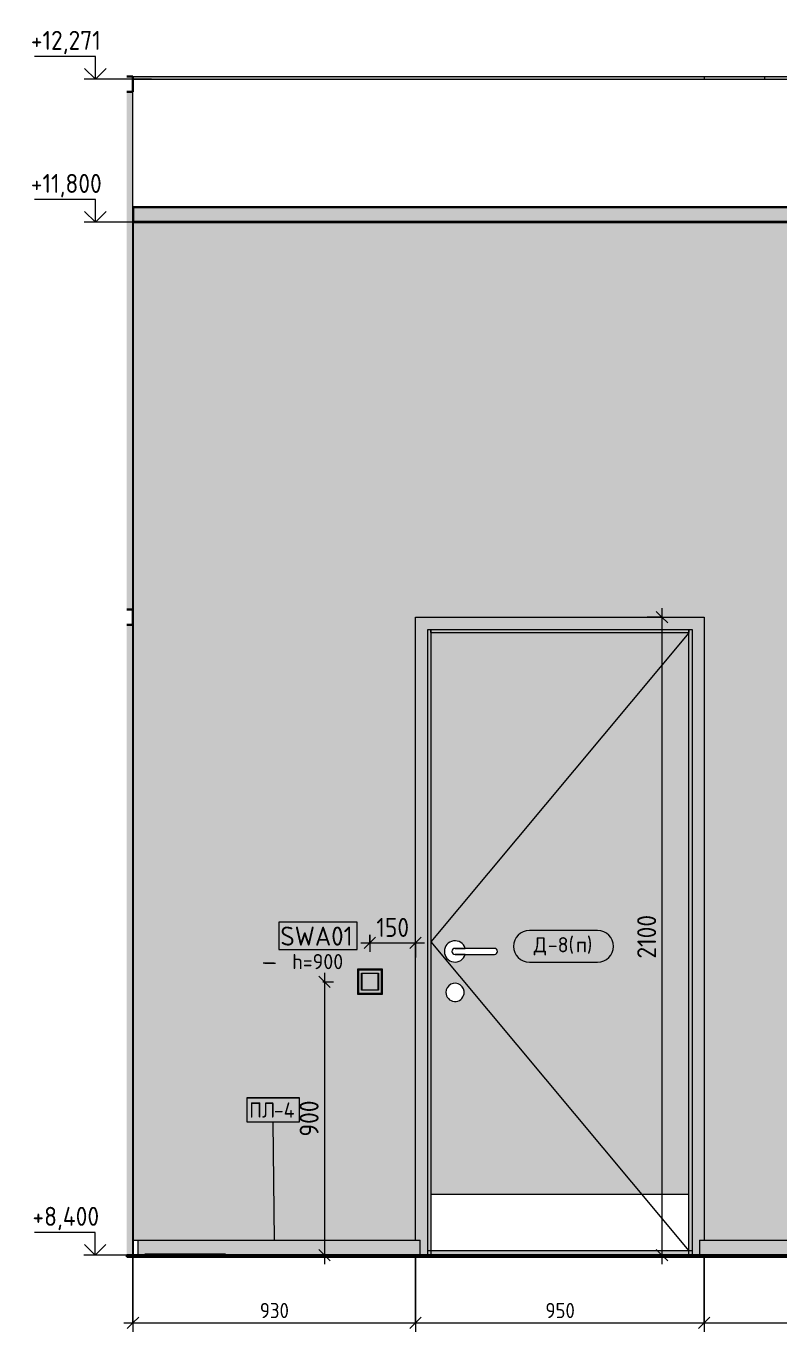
# Model space of a CAD drawing. Header units: millimetres. Extents: x 95091 to 185761, y -1987 to 15323.
# Drawn here: x 130892 to 133373, y 8148 to 12446 of the extents above; entities that cross this region are included whole.
import ezdxf

# ---------------------------------------------------------------- set-up
doc = ezdxf.new("R2010")
doc.units = ezdxf.units.MM
for name, color, linetype, lineweight in [('A-ANNO-DIMS', 7, 'Continuous', 9), ('A-ANNO-DIMS-25', 7, 'Continuous', 9), ('A-DOOR', 7, 'Continuous', 9), ('A-DOOR-FRAM-1', 7, 'Continuous', 9), ('A-DOOR-IDEN', 7, 'Continuous', 9), ('A-FLOR', 7, 'Continuous', 9), ('A-GENM', 7, 'Continuous', 9), ('A-GENM-IDEN', 7, 'Continuous', 9), ('A-GLAZ-CWMG', 7, 'Continuous', 9), ('A-GLAZ-CWMG-2', 7, 'Continuous', 30), ('A-WALL-PATT', 7, 'Continuous', 9), ('E-ELEC-FIXT-IDEN', 7, 'Continuous', 9), ('G-ANNO-DIMS', 7, 'Continuous', 9), ('G-ANNO-DIMS-1', 7, 'Continuous', 20), ('I-WALL', 7, 'Continuous', 9), ('Q-SPCQ', 7, 'Continuous', 9), ('S-COLS', 7, 'Continuous', 9), ('Электрические приборы', 7, 'Continuous', 9)]:
    doc.layers.add(name, color=color, linetype=linetype, lineweight=lineweight)
for name, color, linetype, lineweight, true_color in [('A-CLNG-1', 7, 'Continuous', 9, 0x787878), ('A-CLNG-FNSH-1', 7, 'Continuous', 30, 0x3c3c3c), ('A-FLOR-1', 7, 'Continuous', 9, 0x787878), ('A-FLOR-FNSH-1', 7, 'Continuous', 30, 0x3c3c3c), ('A-WALL-4', 7, 'Continuous', 30, 0x3c3c3c), ('I-WALL-1', 7, 'Continuous', 9, 0x787878), ('Q-SPCQ-1', 1, 'Continuous', 9, 0xff0000)]:
    doc.layers.add(name, color=color, linetype=linetype, lineweight=lineweight, true_color=true_color)
doc.styles.add('GOST Common_6', font='GOST_Common.ttf', dxfattribs={"height": 50})
doc.styles.add('GOST Common_7', font='GOST_Common.ttf', dxfattribs={"height": 62.5})
doc.styles.add('ISOCPEUR_2', font='isocpeur.ttf', dxfattribs={"width": 0.9, "height": 62.5})
doc.styles.add('ISOCPEUR_3', font='isocpeur.ttf', dxfattribs={"width": 0.9, "height": 50})
doc.dimstyles.new('ISO-2_0_0_9К_Средний_округл2', dxfattribs={"dimscale": 304.8, "dimtxt": 49.799059, "dimasz": 0.123031, "dimexe": 0.098425, "dimexo": 0, "dimgap": 0, "dimtad": 1, "dimdec": 0, "dimrnd": 10, "dimzin": 0, "dimdsep": 46, "dimtxsty": 'ISOCPEUR_3', "dimblk1": 'OBLIQUE', "dimblk2": 'OBLIQUE', "dimsah": 1, "dimcen": 0.09, "dimdle": 0.098425, "dimazin": 0, "dimtfac": 1, "dimtdec": 4, "dimtix": 1, "dimtmove": 0, "dimatfit": 3, "dimfxl": 1, "dimtvp": 1, "dimtolj": 1, "dimtzin": 0, "dimarcsym": 2})
doc.dimstyles.new('ISO-2_5_0_9К_БОЛЬШОЙ_1', dxfattribs={"dimscale": 304.8, "dimtxt": 62.248823, "dimasz": 0.123031, "dimexe": 0.098425, "dimexo": 0.246063, "dimgap": 0, "dimtad": 1, "dimdec": 0, "dimrnd": 10, "dimzin": 0, "dimdsep": 46, "dimtxsty": 'ISOCPEUR_2', "dimblk1": 'OBLIQUE', "dimblk2": 'OBLIQUE', "dimsah": 1, "dimcen": 0.09, "dimdle": 0.098425, "dimazin": 0, "dimtfac": 1, "dimtdec": 4, "dimtix": 1, "dimtmove": 0, "dimatfit": 3, "dimfxl": 1, "dimtvp": 1, "dimtolj": 1, "dimtzin": 0, "dimarcsym": 2})

# ---------------------------------------------------------------- blocks, each defined once
blk = doc.blocks.new('110_Дверь_СКБ_1Ст_Внутренняя1 - Д-8_п_ 950x2100h_охрана 2-32352576-Развертка 3_42-1')
at = {"layer": 'A-DOOR'}
h = blk.add_hatch(color=256, dxfattribs=at)
h.paths.add_polyline_path([(99700, 8600), (100550, 8600), (100550, 10450), (99700, 10450), (99700, 8637.7)])
h.paths.add_polyline_path([(99777.9, 9235.1), (99770.5, 9236.5), (99763.8, 9239.8), (99757.8, 9244.8), (99753.7, 9250.6), (99750.9, 9257.6), (99750, 9265), (99751, 9272.5), (99753.7, 9279.5), (99758.2, 9285.6), (99764.1, 9290.4), (99770.9, 9293.6), (99778.4, 9295), (99785.9, 9294.4), (99793.1, 9292), (99799.4, 9287.9), (99804.5, 9282.3), (99808, 9275.6), (99809.8, 9268.3), (99809.7, 9260.7), (99807.7, 9253.5), (99804, 9247), (99798.8, 9241.6), (99792.5, 9237.7), (99785.3, 9235.5)])
h.paths.add_polyline_path([(99779.5, 9365), (99770.5, 9366.3), (99762.2, 9369.9), (99754.7, 9376), (99749.6, 9382.7), (99746.2, 9391), (99745, 9400), (99746.2, 9409), (99749.6, 9417.3), (99755.1, 9424.6), (99762.2, 9430.1), (99770.5, 9433.7), (99780, 9434.9), (99788.5, 9434), (99796.9, 9430.7), (99804.2, 9425.3), (99809.9, 9418.3), (99813.5, 9410), (99910, 9410), (99912.6, 9409.7), (99915, 9408.7), (99917.1, 9407.1), (99918.7, 9405), (99919.7, 9402.6), (99920, 9400), (99919.7, 9397.4), (99918.7, 9395), (99917.1, 9392.9), (99915, 9391.3), (99912.6, 9390.3), (99910, 9390), (99813.5, 9390), (99809.9, 9381.7), (99804.2, 9374.7), (99796.9, 9369.3), (99788.5, 9366), (99780, 9365.1)])
at = {"layer": 'A-DOOR-FRAM-1'}
for points in [[(99690, 8400), (99690, 10460), (100560, 10460), (100560, 8400), (100585, 8400), (100585, 8450), (100600, 8450), (100600, 10500), (99650, 10500), (99650, 8450), (99665, 8450), (99665, 8400)], [(99700, 8400), (99700, 10460), (99690, 10460), (99690, 8400)], [(100106.4, 10450), (100550, 10450), (100550, 10460), (99700, 10460), (99700, 10450)], [(100560, 8400), (100560, 10460), (100550, 10460), (100550, 8400)], [(100540.9, 8400), (100550, 8400), (100550, 8414), (99700, 8414), (99700, 8400), (100166.2, 8400)]]:
    blk.add_hatch(color=256, dxfattribs=at).paths.add_polyline_path(points)
at = {"layer": 'A-DOOR'}
for p, q in [((100550, 10448.3), (99700, 9432)), ((99700, 9432), (100550, 8414)), ((99910, 9410), (99780, 9410)), ((99780, 9410), (99813.5, 9410)), ((99780, 9390), (99910, 9390)), ((99813.5, 9390), (99780, 9390)), ((100550, 8600), (99700, 8600))]:
    blk.add_line(p, q, dxfattribs=at)
for centre, radius, start, end in [((99780, 9400), 35, 16.6015, 180), ((99780, 9400), 35, 180, 343.3985), ((99780, 9400), 10, 90, 270), ((99780, 9400), 10, 90, 270), ((99910, 9400), 10, 270, 90), ((99780, 9265), 30, 351.8301, 180), ((99780, 9265), 30, 180, 351.8301)]:
    blk.add_arc(centre, radius, start, end, dxfattribs=at)
at = {"layer": 'A-DOOR-FRAM-1'}
for p, q in [((99690, 8400), (99690, 10460)), ((99690, 10460), (100560, 10460)), ((99700, 10450), (99700, 10460)), ((99700, 10460), (99700, 8400)), ((99700, 10450), (100550, 10450)), ((100550, 10460), (100550, 10450)), ((100550, 8400), (100550, 10460)), ((100560, 10460), (100560, 8400)), ((100560, 8414), (99690, 8414))]:
    blk.add_line(p, q, dxfattribs=at)
blk = doc.blocks.new('Плинтус - Плинтус светлый _сад_-33412388-Развертка 3_42-1')
at = {"layer": 'A-GENM'}
for p, q in [((98721, 8450), (98736, 8450)), ((98736, 8450), (98736, 8402))]:
    blk.add_line(p, q, dxfattribs=at)
blk = doc.blocks.new('Плинтус - Плинтус светлый _сад_-33412389-Развертка 3_42-1')
at = {"layer": 'A-GENM'}
blk.add_hatch(color=256, dxfattribs=at).paths.add_polyline_path([(99578.8, 8400), (99665, 8400), (99665, 8450), (98736, 8450), (98736, 8402), (99504.9, 8402), (99504.9, 8400)])
for p in [(98736, 8450), (99665, 8400)]:
    blk.add_line(p, (99665, 8450), dxfattribs=at)
blk = doc.blocks.new('Плинтус - Плинтус светлый _сад_-33412427-Развертка 3_42-1')
at = {"layer": 'A-GENM'}
blk.add_hatch(color=256, dxfattribs=at).paths.add_polyline_path([(100809.9, 8400), (101565, 8400.2), (101565, 8450), (100585, 8450), (100585, 8400), (100600, 8400)])
for p, q in [((100585, 8450), (101565, 8450)), ((100585, 8450), (100585, 8400)), ((101565, 8400), (101565, 8450))]:
    blk.add_line(p, q, dxfattribs=at)
blk = doc.blocks.new('Switch1 - Svitch х1-27745830-Развертка 3_42-1')
at = {"layer": 'Электрические приборы'}
h = blk.add_hatch(color=256, dxfattribs=at)
h.paths.add_polyline_path([(99459, 9259), (99541, 9259), (99541, 9341), (99459, 9341), (99459, 9262)])
h.paths.add_polyline_path([(99540, 9260), (99460, 9260), (99460, 9340), (99540, 9340), (99540, 9262)])
h = blk.add_hatch(color=256, dxfattribs=at)
h.paths.add_polyline_path([(99527, 9262), (99538, 9262), (99538, 9338), (99462, 9338), (99462, 9262), (99473, 9262)])
h.paths.add_polyline_path([(99528, 9272), (99472, 9272), (99472, 9328), (99528, 9328), (99528, 9273)])
h.paths.add_polyline_path([(99527, 9273), (99527, 9327), (99473, 9327), (99473, 9273)])
for p, q in [((99459, 9341), (99459, 9259)), ((99541, 9341), (99459, 9341)), ((99460, 9340), (99540, 9340)), ((99460, 9260), (99460, 9340)), ((99462, 9338), (99462, 9262)), ((99538, 9338), (99462, 9338)), ((99472, 9328), (99528, 9328)), ((99472, 9272), (99472, 9328)), ((99528, 9328), (99528, 9272)), ((99538, 9262), (99538, 9338)), ((99540, 9340), (99540, 9260)), ((99541, 9259), (99541, 9341)), ((99473, 9327), (99473, 9273)), ((99527, 9327), (99473, 9327)), ((99527, 9273), (99527, 9327)), ((99459, 9259), (99541, 9259)), ((99540, 9260), (99460, 9260)), ((99462, 9262), (99538, 9262)), ((99528, 9272), (99472, 9272)), ((99473, 9273), (99527, 9273))]:
    blk.add_line(p, q, dxfattribs=at)
blk = doc.blocks.new('Дистанционный пожарный извещатель - Монтируемые на перекрытии-30348713-Развертка 3_42-1')
at = {"layer": 'Q-SPCQ'}
for p, q in [((99154.2, 9361.6), (99148.4, 9361.6)), ((99154.2, 9361.6), (99184.2, 9361.6)), ((99171.1, 9361.6), (99154.2, 9361.6)), ((99184.2, 9361.6), (99171.1, 9361.6)), ((99184.2, 9361.6), (99189.2, 9361.6))]:
    blk.add_line(p, q, dxfattribs=at)
blk = doc.blocks.new('Прямоугольный импост - Импост структурный с накладкой - 160мм Темный-32349419-Развертка 3_42-1')
at = {"layer": 'A-GLAZ-CWMG'}
blk.add_hatch(color=256, dxfattribs=at).paths.add_polyline_path([(98700, 10525), (98720, 10525), (98720, 12230), (98699.5, 12230), (98699.5, 10525)])
blk.add_line((98720, 10525), (98720, 12230), dxfattribs=at)
blk = doc.blocks.new('Прямоугольный импост - Импост структурный с накладкой - 160мм Темный-32348142-Развертка 3_42-1')
at = {"layer": 'A-GLAZ-CWMG'}
blk.add_hatch(color=256, dxfattribs=at).paths.add_polyline_path([(98699.5, 8402), (98720, 8402), (98720, 10475), (98699.5, 10475), (98699.5, 8410.5)])
blk.add_line((98720, 8402), (98720, 10475), dxfattribs=at)
blk = doc.blocks.new('Прямоугольный импост - Импост структурный с накладкой - 160мм Темный-31920698-Развертка 3_42-1')
at = {"layer": 'A-GLAZ-CWMG-2'}
for p, q in [((98720, 10525), (98699.5, 10525)), ((98720, 10475), (98720, 10525)), ((98699.5, 10475), (98720, 10475))]:
    blk.add_line(p, q, dxfattribs=at)
blk = doc.blocks.new('Прямоугольный импост - Импост структурный с накладкой - 160мм Темный-31920696-Развертка 3_42-1')
at = {"layer": 'A-GLAZ-CWMG-2'}
for p, q in [((98720, 12280), (98699.5, 12280)), ((98720, 12230), (98720, 12280)), ((98699.5, 12230), (98720, 12230))]:
    blk.add_line(p, q, dxfattribs=at)
blk = doc.blocks.new('Высотные отметки - Стрелка_Верх-17668718-Развертка 3_42-1')
at = {"layer": 'G-ANNO-DIMS'}
for p, q in [((98596.3, 12346), (98396.3, 12346)), ((98596.3, 12271), (98596.3, 12346)), ((98634.2, 12271), (98559.2, 12271))]:
    blk.add_line(p, q, dxfattribs=at)
at = {"layer": 'G-ANNO-DIMS-1'}
for q in [(98560.9, 12306.4), (98631.6, 12306.4)]:
    blk.add_line((98596.3, 12271), q, dxfattribs=at)
blk = doc.blocks.new('DIMBLOCK8-Развертка 3_42-1')
at = {"layer": 'A-ANNO-DIMS-25'}
for p, q in [((131244, 8400), (131244, 8147.6)), ((131244, 8177.6), (131244, 8400)), ((132174, 8400), (132174, 8147.6)), ((132174, 8177.6), (132174, 8400)), ((131214, 8177.6), (132174, 8177.6))]:
    blk.add_line(p, q, dxfattribs=at)
at = {"layer": 'A-ANNO-DIMS-25', "lineweight": 20}
for p, q in [((131244, 8177.6), (131225.3, 8158.8)), ((131244, 8177.6), (131262.8, 8196.3)), ((132174, 8177.6), (132155.3, 8158.8)), ((132174, 8177.6), (132192.8, 8196.3))]:
    blk.add_line(p, q, dxfattribs=at)
at = {"layer": 'A-ANNO-DIMS-25', "color": 0, "insert": (131661.6, 8242.9), "char_height": 50, "width": 113.772, "attachment_point": 1, "line_spacing_factor": 1.149209, "style": 'ISOCPEUR_3'}
blk.add_mtext('930', dxfattribs=at)
blk = doc.blocks.new('_Oblique')
at = {"color": 0, "linetype": 'ByBlock', "lineweight": -2}
blk.add_line((-0.5, -0.5), (0.5, 0.5), dxfattribs=at)
blk = doc.blocks.new('DIMBLOCK9-Развертка 3_42-1')
at = {"layer": 'A-ANNO-DIMS-25'}
for p, q in [((132174, 8400), (132174, 8147.6)), ((132174, 8177.6), (132174, 8400)), ((133124, 8400), (133124, 8147.6)), ((133124, 8177.6), (133124, 8400)), ((132174, 8177.6), (133124, 8177.6))]:
    blk.add_line(p, q, dxfattribs=at)
at = {"layer": 'A-ANNO-DIMS-25', "lineweight": 20}
for p, q in [((132174, 8177.6), (132155.3, 8158.8)), ((132174, 8177.6), (132192.8, 8196.3)), ((133124, 8177.6), (133105.3, 8158.8)), ((133124, 8177.6), (133142.8, 8196.3))]:
    blk.add_line(p, q, dxfattribs=at)
at = {"layer": 'A-ANNO-DIMS-25', "color": 0, "insert": (132601.6, 8242.9), "char_height": 50, "width": 113.772, "attachment_point": 1, "line_spacing_factor": 1.149209, "style": 'ISOCPEUR_3'}
blk.add_mtext('950', dxfattribs=at)
blk = doc.blocks.new('DIMBLOCK10-Развертка 3_42-1')
at = {"layer": 'A-ANNO-DIMS-25'}
for p, q in [((133124, 8400), (133124, 8147.6)), ((133124, 8177.6), (133124, 8400)), ((134074, 8400), (134074, 8147.6)), ((134074, 8177.6), (134074, 8400)), ((133124, 8177.6), (134074, 8177.6))]:
    blk.add_line(p, q, dxfattribs=at)
at = {"layer": 'A-ANNO-DIMS-25', "lineweight": 20}
for p, q in [((133124, 8177.6), (133105.3, 8158.8)), ((133124, 8177.6), (133142.8, 8196.3)), ((134074, 8177.6), (134055.3, 8158.8)), ((134074, 8177.6), (134092.8, 8196.3))]:
    blk.add_line(p, q, dxfattribs=at)
at = {"layer": 'A-ANNO-DIMS-25', "color": 0, "insert": (133551.6, 8242.9), "char_height": 50, "width": 113.772, "attachment_point": 1, "line_spacing_factor": 1.149209, "style": 'ISOCPEUR_3'}
blk.add_mtext('950', dxfattribs=at)
blk = doc.blocks.new('DIMBLOCK18-Развертка 3_42-1')
at = {"layer": 'A-ANNO-DIMS-25'}
for p, q in [((131874, 9330), (131874, 8370)), ((131869, 9300), (131904, 9300)), ((131874, 9300), (131869, 9300)), ((131825.6, 8400), (131904, 8400)), ((131874, 8400), (131825.6, 8400))]:
    blk.add_line(p, q, dxfattribs=at)
at = {"layer": 'A-ANNO-DIMS-25', "lineweight": 20}
for p, q in [((131874, 9300), (131855.3, 9318.8)), ((131874, 9300), (131892.8, 9281.2)), ((131874, 8400), (131855.3, 8418.7)), ((131874, 8400), (131892.8, 8381.2))]:
    blk.add_line(p, q, dxfattribs=at)
at = {"layer": 'A-ANNO-DIMS-25', "color": 0, "insert": (131792.4, 8790.7), "char_height": 62.5, "width": 142.215, "attachment_point": 1, "rotation": 90, "line_spacing_factor": 1.149209, "style": 'ISOCPEUR_2'}
blk.add_mtext('900', dxfattribs=at)
blk = doc.blocks.new('DIMBLOCK19-Развертка 3_42-1')
at = {"layer": 'A-ANNO-DIMS-25'}
for p, q in [((132174, 9380.1), (132174, 9458.6)), ((131994, 9428.6), (132204, 9428.6)), ((132024, 9455), (132024, 9398.6)), ((132024, 9428.6), (132024, 9455)), ((132174, 9428.6), (132174, 9380.1))]:
    blk.add_line(p, q, dxfattribs=at)
at = {"layer": 'A-ANNO-DIMS-25', "lineweight": 20}
for p, q in [((132024, 9428.6), (132005.3, 9409.8)), ((132024, 9428.6), (132042.8, 9447.3)), ((132174, 9428.6), (132155.3, 9409.8)), ((132174, 9428.6), (132192.8, 9447.3))]:
    blk.add_line(p, q, dxfattribs=at)
at = {"layer": 'A-ANNO-DIMS-25', "color": 0, "insert": (132045.1, 9510.2), "char_height": 62.5, "width": 129.286, "attachment_point": 1, "line_spacing_factor": 1.149209, "style": 'ISOCPEUR_2'}
blk.add_mtext('150', dxfattribs=at)
blk = doc.blocks.new('Mark Reiling - Mark Reiling-26174330-Развертка 3_42-1')
at = {"layer": 'A-GENM-IDEN'}
for p, q in [((99094.3, 8917.8), (99094.3, 8839)), ((99094.3, 8917.8), (99267.8, 8917.8)), ((99267.8, 8917.8), (99094.3, 8917.8)), ((99094.3, 8917.8), (99094.3, 8839)), ((99267.8, 8839), (99267.8, 8917.8)), ((99267.8, 8839), (99267.8, 8917.8)), ((99094.3, 8839), (99267.8, 8839)), ((99094.3, 8839), (99267.8, 8839))]:
    blk.add_line(p, q, dxfattribs=at)
blk = doc.blocks.new('М_силовых электроприборов_РАЗВЕРТКИ - Типоразмер_примечание-27444908-Развертка 3_42-1')
at = {"layer": 'E-ELEC-FIXT-IDEN'}
for p, q in [((99458.2, 9496.1), (99199.9, 9496.1)), ((99199.9, 9496.1), (99199.9, 9406.1)), ((99458.2, 9406.1), (99458.2, 9496.1)), ((99199.9, 9406.1), (99458.2, 9406.1))]:
    blk.add_line(p, q, dxfattribs=at)
blk = doc.blocks.new('М_двери - Типоразмер_рамка-25223575-Развертка 3_42-1')
at = {"layer": 'A-DOOR-IDEN'}
for p, q in [((100249.4, 9468.6), (100024.6, 9468.6)), ((100024.6, 9364.6), (100249.4, 9364.6))]:
    blk.add_line(p, q, dxfattribs=at)
for centre, start, end in [((100024.6, 9416.6), 90, 270), ((100249.4, 9416.6), 270, 90)]:
    blk.add_arc(centre, 52, start, end, dxfattribs=at)
blk = doc.blocks.new('DIMBLOCK23-Развертка 3_42-1')
at = {"layer": 'A-ANNO-DIMS-25'}
for p, q in [((132936.7, 10500), (133015.2, 10500)), ((132985.2, 10500), (132936.7, 10500)), ((132985.2, 10530), (132985.2, 8370)), ((132936.7, 8400), (133015.2, 8400)), ((132985.2, 8400), (132936.7, 8400))]:
    blk.add_line(p, q, dxfattribs=at)
at = {"layer": 'A-ANNO-DIMS-25', "lineweight": 20}
for p, q in [((132985.2, 10500), (132966.5, 10518.8)), ((132985.2, 10500), (133004, 10481.2)), ((132985.2, 8400), (132966.5, 8418.7)), ((132985.2, 8400), (133004, 8381.2))]:
    blk.add_line(p, q, dxfattribs=at)
at = {"layer": 'A-ANNO-DIMS-25', "color": 0, "insert": (132903.5, 9376.4), "char_height": 62.5, "width": 176.691, "attachment_point": 1, "rotation": 90, "line_spacing_factor": 1.149209, "style": 'ISOCPEUR_2'}
blk.add_mtext('2100', dxfattribs=at)

msp = doc.modelspace()

# ---------------------------------------------------------------- hatches: boundary and pattern name
at = {"layer": 'A-CLNG-1'}
msp.add_hatch(color=256, dxfattribs=at).paths.add_polyline_path([(139665.1, 11800), (153713, 11800), (153713, 11850), (131245, 11850), (131245, 11800), (138258.1, 11800)])
at = {"layer": 'A-FLOR'}
for points in [[(131283.4, 8400), (131283.4, 8402), (131223.5, 8402), (131223.5, 8400), (131245, 8400)], [(131575.2, 8400), (132028.9, 8400), (132028.9, 8402), (131548.5, 8402), (131548.5, 8400)]]:
    msp.add_hatch(color=256, dxfattribs=at).paths.add_polyline_path(points)
at = {"layer": 'A-FLOR-1'}
msp.add_hatch(color=256, dxfattribs=at).paths.add_polyline_path([(131399.3, 8400), (131548.5, 8400), (131548.5, 8402), (131283.4, 8402), (131283.4, 8400)])
at = {"layer": 'A-WALL-PATT'}
h = msp.add_hatch(color=256, dxfattribs=at)
h.paths.add_polyline_path([(148150.7, 8450), (150004.5, 8450), (150004.5, 10500), (151454.5, 10500), (151454.5, 8450), (152883, 8450), (152883, 11800), (131245, 11800), (131245, 8450), (132174, 8450), (132174, 10500), (133124, 10500), (133124, 8450), (134074, 8450), (134074, 10500), (135524, 10500), (135524, 8450), (140844, 8450), (140844, 10500), (142294, 10500), (142294, 8450), (144174, 8450), (144213, 9315.6), (144229.7, 9316.3), (144200, 9315.7), (144167.9, 9318), (144136.2, 9323.4), (144105.2, 9331.8), (144075.1, 9343.1), (144046.2, 9357.2), (144018.8, 9374), (143993.1, 9393.3), (143969.3, 9414.9), (143947.7, 9438.8), (143928.5, 9464.5), (143911.8, 9492), (143897.8, 9521), (143885.9, 9553.9), (143878.4, 9582.2), (143873.1, 9613.9), (143870.8, 9646), (143871.6, 9678.1), (143875.5, 9710), (143882.4, 9741.4), (143892.2, 9772), (143904.9, 9801.6), (143920.3, 9829.8), (143938.4, 9856.4), (143958.9, 9881.1), (143981.6, 9903.9), (143957.2, 9917.2), (143934.3, 9933.1), (143913.3, 9951.4), (143894.4, 9971.9), (143877.9, 9994.3), (143863.9, 10018.4), (143852.5, 10043.9), (143844, 10070.4), (143838.5, 10097.7), (143835.9, 10125.4), (143836.3, 10153.3), (143839.8, 10180.9), (143846.3, 10208), (143855.6, 10234.3), (143867.7, 10259.3), (143882.5, 10283), (143899.8, 10304.8), (143919.3, 10324.7), (143940.9, 10342.3), (143964.2, 10357.5), (143989.1, 10370.1), (144015.2, 10379.8), (144042.2, 10386.7), (144069.8, 10390.7), (144058.1, 10411.4), (144049.1, 10433.4), (144042.9, 10456.4), (144039.7, 10480), (144039.7, 10505.5), (144042.3, 10527.5), (144048.1, 10550.6), (144056.7, 10572.7), (144068.1, 10593.7), (144082, 10613), (144098.2, 10630.4), (144116.5, 10645.7), (144136.5, 10658.5), (144158, 10668.6), (144180.7, 10676), (144204, 10680.5), (144227.8, 10682), (144251.6, 10680.5), (144274.9, 10676), (144297.6, 10668.6), (144319.1, 10658.5), (144339.1, 10645.7), (144357.4, 10630.4), (144373.6, 10613), (144387.5, 10593.7), (144398.9, 10572.7), (144407.5, 10550.6), (144413.2, 10527.5), (144416.1, 10503.8), (144415.9, 10480), (144412.7, 10456.4), (144406.5, 10433.4), (144397.5, 10411.4), (144385.8, 10390.7), (144409.1, 10406.8), (144434.1, 10420.3), (144460.3, 10431.1), (144487.5, 10439.1), (144515.4, 10444), (144543.7, 10445.9), (144572, 10444.8), (144600.1, 10440.7), (144627.5, 10433.6), (144654, 10423.5), (144679.3, 10410.7), (144703.1, 10395.2), (144725, 10377.3), (144745, 10357.2), (144762.6, 10335), (144777.8, 10311), (144790.3, 10285.6), (144800, 10258.9), (144806.8, 10231.4), (144810.6, 10203.3), (144811.3, 10175), (144809.1, 10146.7), (144803.8, 10118.9), (144795.5, 10091.7), (144822.9, 10098.9), (144851, 10103.1), (144879.3, 10104.3), (144907.6, 10102.4), (144935.5, 10097.6), (144962.8, 10089.7), (144989, 10079), (145013.9, 10065.5), (145037.3, 10049.4), (145058.8, 10030.9), (145078.3, 10010), (145095.2, 9987.5), (145109.7, 9963.2), (145121.5, 9937.4), (145130.5, 9910.5), (145136.6, 9882.8), (145139.6, 9852), (145139.6, 9826.2), (145136.6, 9798), (145130.5, 9770.3), (145121.5, 9743.4), (145108.6, 9715.6), (145095.2, 9693.2), (145078.3, 9670.7), (145089.3, 9644.3), (145097.4, 9616.9), (145102.6, 9588.7), (145104.6, 9560.1), (145103.5, 9531.5), (145099.3, 9503.2), (145092.1, 9475.5), (145081.9, 9448.7), (145068.9, 9423.2), (145053.2, 9399.3), (145035, 9377.2), (145014.5, 9357.2), (144992, 9339.5), (144967.7, 9324.4), (144941.1, 9311.7), (144914.9, 9302.5), (144887, 9295.9), (144858.6, 9292.4), (144830, 9292), (144801.5, 9294.7), (144773.4, 9300.5), (144746.2, 9309.3), (144720, 9321), (144695.3, 9335.4), (144694.9, 9311), (144691.4, 9286.7), (144685.1, 9263.1), (144675.8, 9240.4), (144663.9, 9219), (144649.5, 9199.3), (144632.7, 9181.4), (144613.9, 9165.7), (144593.4, 9152.5), (144571.3, 9141.8), (144548.1, 9133.9), (144524.2, 9129), (144499.8, 9126.9), (144475.3, 9127.9), (144451.2, 9131.9), (144427.7, 9138.7), (144411.1, 9145.9), (144419.4, 9141.8), (144272, 8938.7), (144294, 8450), (145734, 8450), (145753.5, 8882.5), (145667.5, 9000.8), (145662, 9001.8), (145620.5, 9012.4), (145578.3, 9026.6), (145540.3, 9042.3), (145502, 9061.5), (145465.2, 9083.4), (145430, 9107.8), (145396.7, 9134.7), (145365.3, 9163.8), (145336.1, 9195.2), (145309.2, 9228.5), (145284.8, 9263.7), (145263, 9300.6), (145243.8, 9338.9), (145227.4, 9378.4), (145213.9, 9419.1), (145203.3, 9460.6), (145195.7, 9502.7), (145191.1, 9545.3), (145189.6, 9588.7), (145191.1, 9630.9), (145195.7, 9673.5), (145203.3, 9715.6), (145213.9, 9757.1), (145227.4, 9797.8), (145243.8, 9837.4), (145263, 9875.7), (145284.8, 9912.5), (145309.2, 9947.7), (145336.1, 9981), (145365.3, 10012.4), (145396.7, 10041.6), (145430, 10068.4), (145465.2, 10092.9), (145502, 10114.7), (145540.3, 10133.9), (145582.1, 10151), (145609.5, 10160.1), (145597.3, 10156.5), (145581.1, 10187.3), (145569.6, 10214.5), (145559.9, 10245.2), (145553.1, 10276.6), (145549.3, 10308.6), (145548.4, 10340.7), (145550.5, 10372.9), (145555.6, 10404.6), (145563.6, 10435.8), (145574.5, 10466.1), (145588.2, 10495.2), (145604.5, 10523), (145623.3, 10549.1), (145644.5, 10573.3), (145667.8, 10595.5), (145693.1, 10615.4), (145720.1, 10632.9), (145748.6, 10647.8), (145778.4, 10659.9), (145809.2, 10669.3), (145841.5, 10675.8), (145872.7, 10679.2), (145904.9, 10679.7), (145937, 10677.2), (145968.7, 10671.8), (145999.8, 10663.4), (145990.3, 10693.8), (145983.6, 10724.9), (145979.8, 10756.6), (145979, 10788.4), (145981.1, 10820.2), (145986.1, 10851.6), (145993.9, 10882.5), (146004.6, 10912.5), (146018, 10941.4), (146034, 10968.9), (146052.4, 10994.9), (146073.2, 11019.1), (146096.1, 11041.2), (146120.9, 11061.1), (146147.5, 11078.7), (146175.6, 11093.7), (146204.9, 11106.1), (146235.2, 11115.8), (146266.4, 11122.6), (146298, 11126.6), (146329.8, 11127.6), (146361.6, 11125.6), (146393.1, 11120.8), (146424, 11113.1), (146454, 11102.6), (146483, 11089.3), (146511.7, 11072.7), (146536.7, 11055.1), (146522.8, 11079.4), (146511.7, 11105), (146503.6, 11131.7), (146498.6, 11159.1), (146496.7, 11187), (146497.9, 11214.9), (146502.3, 11242.4), (146509.8, 11269.3), (146520.3, 11295.2), (146533.6, 11319.8), (146549.6, 11342.6), (146568, 11363.6), (146588.7, 11382.3), (146611.4, 11398.5), (146635.8, 11412.1), (146661.6, 11422.9), (146688.4, 11430.7), (146715.9, 11435.4), (146743.8, 11436.9), (146771.6, 11435.4), (146799.1, 11430.7), (146825.9, 11422.9), (146851.7, 11412.1), (146876.1, 11398.5), (146898.8, 11382.3), (146919.5, 11363.6), (146937.9, 11342.6), (146953.9, 11319.8), (146967.2, 11295.2), (146977.7, 11269.3), (146985.2, 11242.4), (146989.6, 11214.9), (146990.8, 11187), (146988.9, 11159.1), (146983.9, 11131.7), (146975.8, 11105), (146964.7, 11079.4), (146950.8, 11055.1), (146981.9, 11051), (147012.4, 11043.9), (147042.1, 11034.1), (147070.7, 11021.5), (147098.1, 11006.3), (147123.9, 10988.6), (147148, 10968.7), (147170.1, 10946.5), (147190.1, 10922.4), (147207.7, 10896.5), (147222.9, 10869.2), (147235.4, 10840.5), (147245.2, 10810.8), (147252.2, 10780.3), (147256.3, 10749.2), (147257.6, 10718), (147255.9, 10686.7), (147251.3, 10655.8), (147243.9, 10625.4), (147233.6, 10595.8), (147220.7, 10567.3), (147205.1, 10540.1), (147187.1, 10514.5), (147166.8, 10490.7), (147144.4, 10468.9), (147120, 10449.3), (147093.9, 10432), (147066.4, 10417.2), (147090.7, 10393.4), (147113.1, 10367.7), (147135.2, 10337.7), (147151.7, 10311.7), (147167.6, 10281.7), (147181.2, 10250.5), (147192.4, 10218.4), (147201.1, 10185.4), (147192.4, 10184.2), (147214.8, 10186.6), (147257.6, 10188.1), (147300.4, 10186.6), (147343, 10182), (147385.1, 10174.4), (147426.6, 10163.8), (147467.2, 10150.3), (147506.8, 10133.9), (147545.1, 10114.7), (147582, 10092.9), (147617.1, 10068.4), (147650.5, 10041.6), (147681.8, 10012.4), (147711, 9981), (147737.9, 9947.7), (147762.3, 9912.5), (147784.2, 9875.7), (147803.3, 9837.4), (147819.7, 9797.8), (147833.3, 9757.1), (147843.9, 9715.6), (147851.5, 9673.5), (147856, 9630.9), (147857.6, 9588.1), (147856, 9545.3), (147851.5, 9502.7), (147843.9, 9460.6), (147833.3, 9419.1), (147819.7, 9378.4), (147803.3, 9338.9), (147784.2, 9300.6), (147762.3, 9263.7), (147737.9, 9228.5), (147711, 9195.2), (147681.8, 9163.8), (147650.5, 9134.7), (147617.1, 9107.8), (147579.1, 9081.7), (147545.1, 9061.5), (147506.8, 9042.3), (147467.2, 9025.9), (147426.6, 9012.4), (147385.1, 9001.8), (147343, 8994.2), (147335.1, 8993.4), (147295.6, 8939), (147317.6, 8450), (148139, 8450)])
h.paths.add_polyline_path([(146454, 8450), (147197.6, 8450), (147221.8, 8989.4), (147214.8, 8989.6), (147172.2, 8994.2), (147130, 9001.8), (147088.5, 9012.4), (147047.9, 9025.9), (147008.3, 9042.3), (146970, 9061.5), (146933.2, 9083.4), (146898, 9107.8), (146864.6, 9134.7), (146833.3, 9163.8), (146804.1, 9195.2), (146777.2, 9228.5), (146752.8, 9263.7), (146731, 9300.6), (146711.8, 9338.9), (146695.4, 9378.4), (146681.9, 9419.1), (146671.3, 9460.6), (146663.7, 9502.7), (146659.1, 9545.3), (146657.6, 9588.5), (146658, 9609.1), (146657.6, 9605.1), (146645.5, 9557.2), (146636.7, 9528.6), (146625.1, 9500.9), (146610.8, 9474.6), (146593.9, 9449.8), (146574.7, 9426.8), (146553.3, 9405.8), (146529.8, 9387.1), (146504.7, 9370.8), (146478, 9357.1), (146450.1, 9346.2), (146421.2, 9338.1), (146414.1, 9336.8), (146434.5, 8882.5)])
h.paths.add_polyline_path([(146334, 8450), (146373.7, 9331.5), (146361.8, 9330.6), (146331.9, 9331.4), (146331.9, 9331.9), (146316.2, 9300.6), (146294.3, 9263.7), (146269.9, 9228.5), (146243, 9195.2), (146213.8, 9163.8), (146182.5, 9134.7), (146149.1, 9107.8), (146114, 9083.4), (146077.1, 9061.5), (146038.8, 9042.3), (145996.3, 9025), (145958.6, 9012.4), (145917.1, 9001.8), (145871.9, 8993.9), (145832, 8939), (145854, 8450), (146243, 8450)])
h.paths.add_polyline_path([(139840.9, 8500), (139751.1, 8500), (139791.6, 9399.2), (139784.8, 9384.8), (139770.8, 9361.7), (139754.5, 9340.2), (139735.9, 9320.6), (139715.4, 9303.1), (139693.1, 9287.9), (139669.3, 9275.1), (139644.4, 9264.9), (139618.4, 9257.4), (139591.8, 9252.7), (139564.9, 9250.9), (139538, 9251.9), (139511.2, 9255.8), (139485.1, 9262.5), (139459.8, 9272), (139435.7, 9284), (139413, 9298.6), (139391.9, 9315.5), (139372.8, 9334.5), (139355.8, 9355.5), (139341.1, 9378.2), (139328.9, 9402.2), (139319.4, 9427.5), (139312.5, 9453.6), (139308.5, 9480.3), (139307.4, 9507.2), (139309.1, 9534.2), (139313.3, 9560.7), (139285.6, 9556.9), (139257.4, 9556), (139229.2, 9558.2), (139201.4, 9563.3), (139172.1, 9572.2), (139146.2, 9583.4), (139121.5, 9597.2), (139098.4, 9613.5), (139077.2, 9632.3), (139058.2, 9653.1), (139041.4, 9675.9), (139027.2, 9700.4), (139015.6, 9726.3), (139007.4, 9750.6), (139001.3, 9778.2), (138998.2, 9806.3), (138998.1, 9834.5), (139001, 9862.7), (139006.8, 9890.3), (139015.6, 9917.2), (139027.2, 9943), (139041.4, 9967.4), (139058.2, 9990.2), (139077.2, 10011), (139098.4, 10029.7), (139121.5, 10046.1), (139146.2, 10059.9), (139172.1, 10071), (139164.3, 10096), (139159.2, 10121.7), (139156.8, 10147.8), (139157.3, 10174), (139160.5, 10200.1), (139166.5, 10225.6), (139175.2, 10250.3), (139186.4, 10274), (139200.1, 10296.3), (139216.1, 10317.1), (139236.3, 10337.7), (139254.3, 10352.9), (139276.1, 10367.6), (139299.2, 10379.8), (139323.6, 10389.5), (139348.8, 10396.6), (139374.7, 10400.9), (139400.9, 10402.5), (139427, 10401.3), (139452.9, 10397.2), (139478.3, 10390.5), (139502.7, 10381.1), (139526.1, 10369.1), (139548, 10354.7), (139568.6, 10337.7), (139586.6, 10319.3), (139593.3, 10344.6), (139602.8, 10369), (139615, 10392.1), (139629.7, 10413.7), (139646.9, 10433.4), (139666.2, 10451.1), (139687.3, 10466.5), (139710.1, 10479.3), (139734.2, 10489.5), (139759.3, 10496.9), (139785, 10501.3), (139811.1, 10502.8), (139837.2, 10501.3), (139863, 10496.9), (139888.1, 10489.5), (139912.2, 10479.3), (139935, 10466.5), (139956.1, 10451.1), (139975.4, 10433.4), (139992.5, 10413.7), (140007.3, 10392.1), (140019.5, 10369), (140029, 10344.6), (140035.7, 10319.3), (140054, 10338), (140074.3, 10354.7), (140096.2, 10369.1), (140119.5, 10381.1), (140144, 10390.5), (140169.3, 10397.2), (140195.2, 10401.3), (140221.4, 10402.5), (140247.6, 10400.9), (140273.4, 10396.6), (140298.7, 10389.5), (140323, 10379.8), (140346.2, 10367.6), (140368.5, 10352.4), (140388, 10336), (140406.1, 10317.1), (140422.2, 10296.3), (140435.9, 10274), (140447.1, 10250.3), (140455.8, 10225.6), (140461.8, 10200.1), (140465, 10174), (140465.4, 10147.8), (140463.1, 10121.7), (140457.6, 10094.8), (140450.1, 10071), (140476.1, 10059.9), (140500.8, 10046.1), (140523.8, 10029.7), (140545, 10011), (140564.1, 9990.2), (140580.9, 9967.4), (140595.1, 9943), (140606.7, 9917.2), (140615.4, 9890.3), (140621.3, 9862.7), (140624.2, 9834.5), (140624.1, 9806.3), (140620.9, 9778.2), (140614.8, 9750.6), (140605.8, 9723.8), (140594.1, 9698.1), (140579.6, 9673.8), (140562.6, 9651.2), (140543.4, 9630.5), (140522, 9612), (140498.8, 9595.8), (140474.1, 9582.2), (140448, 9571.3), (140420.9, 9563.3), (140393.1, 9558.2), (140364.9, 9556), (140336.6, 9556.9), (140308.6, 9560.8), (140313.2, 9534.2), (140314.9, 9507.2), (140313.7, 9480.3), (140309.7, 9453.6), (140302.9, 9427.5), (140293.3, 9402.2), (140281.1, 9378.2), (140266.5, 9355.5), (140249.5, 9334.5), (140230.3, 9315.5), (140209.3, 9298.6), (140186.6, 9284), (140162.5, 9272), (140137.2, 9262.5), (140111, 9255.8), (140084.3, 9251.9), (140057.4, 9250.9), (140030.4, 9252.7), (140003.9, 9257.4), (139977.9, 9264.9), (139952.9, 9275.1), (139929.2, 9287.9), (139906.9, 9303.1), (139886.4, 9320.6), (139867.8, 9340.2), (139851.5, 9361.7), (139837.5, 9384.8), (139830.7, 9399.2), (139871.1, 8500)])
h.paths.add_polyline_path([(144267.1, 9048.6), (144381.2, 9162.8), (144381.5, 9162.8), (144364.6, 9175.7), (144347.1, 9192.8), (144331.8, 9211.9), (144319, 9232.8), (144308.9, 9255.1), (144301.5, 9278.4), (144297, 9302.5), (144295.5, 9326.9), (144264.1, 9320.1), (144237.6, 9316.9), (144254.9, 9318.7), (144263.7, 9123.4)])
h.paths.add_polyline_path([(131983, 9259), (131983, 9341), (132065, 9341), (132065, 9259), (131984, 9259)])
h.paths.add_polyline_path([(131984, 9260), (132064, 9260), (132064, 9340), (131984, 9340), (131984, 9262)])
h.paths.add_polyline_path([(131997, 9262), (131986, 9262), (131986, 9338), (132062, 9338), (132062, 9262), (132051, 9262)])
h.paths.add_polyline_path([(131996, 9272), (132052, 9272), (132052, 9328), (131996, 9328), (131996, 9273)])
h.paths.add_polyline_path([(131997, 9273), (131997, 9327), (132051, 9327), (132051, 9273)])
h.paths.add_polyline_path([(146341.1, 9352.8), (146348.2, 9369.2), (146347.9, 9369.2), (146346.7, 9366.3)])
h.paths.add_polyline_path([(146356.3, 9392.2), (146362, 9408.2), (146361.8, 9408.6), (146361.6, 9408.2)])
h.paths.add_polyline_path([(146368.7, 9432.6), (146373, 9447.9), (146373, 9449.2), (146372.6, 9447.9)])
h.paths.add_polyline_path([(146378.2, 9473.7), (146381.2, 9488.4), (146381.2, 9490.3), (146380.9, 9488.4)])
h.paths.add_polyline_path([(146384.8, 9515.3), (146386.7, 9529.3), (146386.7, 9532.6), (146386.3, 9529.3)])
h.paths.add_polyline_path([(146388.5, 9557.3), (146389.3, 9570.5), (146389.1, 9575.1), (146388.9, 9570.5)])
h.paths.add_polyline_path([(146389.2, 9599.4), (146389.1, 9611.7), (146388.4, 9621.6), (146389.1, 9601.1)])
h.paths.add_polyline_path([(146660.1, 9640.3), (146661.2, 9652.9), (146660.7, 9649.5)])
h.paths.add_polyline_path([(146386.9, 9641.5), (146386.1, 9652.9), (146384.5, 9663.6), (146386.1, 9649.3)])
h.paths.add_polyline_path([(146665.4, 9683.1), (146669.1, 9703.8), (146666.7, 9692.5)])
h.paths.add_polyline_path([(146381.7, 9683.2), (146380.2, 9693.7), (146377.8, 9705.1), (146380.2, 9691.6)])
h.paths.add_polyline_path([(146373.6, 9724.5), (146371.3, 9734.9), (146368.1, 9746.1), (146371.5, 9732.6)])
h.paths.add_polyline_path([(146673.7, 9725.3), (146679, 9745.8), (146675.6, 9734.1)])
h.paths.add_polyline_path([(146362.6, 9765.1), (146359.1, 9776.5), (146358.8, 9776.5), (146360.1, 9772.6)])
h.paths.add_polyline_path([(146685.1, 9766.9), (146691.8, 9786.9), (146687.1, 9773.8)])
h.paths.add_polyline_path([(146348.8, 9804.9), (146346, 9812.5), (146343.7, 9817.2), (146348, 9806.8)])
h.paths.add_polyline_path([(146699.4, 9807.5), (146707.5, 9827.1), (146703, 9817.2), (146699.8, 9808.4)])
h.paths.add_polyline_path([(146332.2, 9843.6), (146328.4, 9852), (146325.7, 9856.7), (146329.3, 9849.5)])
h.paths.add_polyline_path([(146716.6, 9847), (146726.1, 9865.9), (146721, 9856.7), (146718.1, 9850.3)])
h.paths.add_polyline_path([(146313, 9881), (146310, 9886.7), (146304.9, 9894.7), (146310, 9886.1)])
h.paths.add_polyline_path([(146736.6, 9885.2), (146747.4, 9903.4), (146741.8, 9894.7), (146737.5, 9886.7)])
h.paths.add_polyline_path([(146291.2, 9917), (146288.2, 9921.8), (146287.9, 9921.8), (146288.2, 9921.3)])
h.paths.add_polyline_path([(146759.3, 9921.9), (146771.4, 9939.2), (146765.3, 9931.2)])
h.paths.add_polyline_path([(146267, 9951.3), (146264.1, 9955.3), (146264.1, 9954.9)])
h.paths.add_polyline_path([(146784.6, 9956.8), (146797.8, 9973.2), (146791.4, 9965.9)])
h.paths.add_polyline_path([(146240.4, 9983.9), (146237.7, 9987.1), (146237.7, 9986.7)])
h.paths.add_polyline_path([(146812.3, 9989.8), (146826.7, 10005.2), (146819.9, 9998.6)])
h.paths.add_polyline_path([(146211.5, 10014.5), (146209.2, 10016.9), (146209.2, 10016.6)])
h.paths.add_polyline_path([(146842.3, 10020.7), (146857.7, 10035.1), (146850.7, 10029.1)])
h.paths.add_polyline_path([(146180.6, 10043.1), (146178.8, 10044.8), (146178.8, 10044.5)])
h.paths.add_polyline_path([(146874.4, 10049.4), (146890.9, 10062.7), (146883.6, 10057.3)])
h.paths.add_polyline_path([(146147.8, 10069.4), (146146.5, 10070.4), (146146.5, 10070.3)])
h.paths.add_polyline_path([(146908.5, 10075.7), (146925.9, 10087.8), (146918.5, 10083.1)])
h.paths.add_polyline_path([(146113.2, 10093.3), (146112.5, 10093.8), (146112.5, 10093.7)])
h.paths.add_polyline_path([(146944.5, 10099.5), (146962.6, 10110.3), (146955.2, 10106.3)])
h.paths.add_polyline_path([(146077, 10114.8), (146076.9, 10114.8), (146076.9, 10114.8)])
h.paths.add_polyline_path([(146982, 10120.7), (147000.9, 10130.2), (146993.4, 10126.8)])
h.paths.add_polyline_path([(147021, 10139.1), (147040.4, 10147.2), (147033, 10144.5)])
h.paths.add_polyline_path([(147061.1, 10154.7), (147081.2, 10161.4), (147073.8, 10159.3), (147066.4, 10156.6)])
h.paths.add_polyline_path([(145628.5, 10165.8), (145644.6, 10170.1), (145636.9, 10168.4)])
h.paths.add_polyline_path([(147102.3, 10167.3), (147122.8, 10172.5), (147113.1, 10170.4)])
h.paths.add_polyline_path([(145669.4, 10175.7), (145691.4, 10179.7), (145677.1, 10177.5)])
h.paths.add_polyline_path([(147144.3, 10177), (147165.1, 10180.7), (147158.1, 10179.8), (147151.7, 10178.5)])
h.paths.add_polyline_path([(145710.9, 10182.7), (145720.1, 10184), (145717.9, 10183.8)])
h.paths.add_polyline_path([(145859.8, 10183.6), (145840.7, 10185.9), (145841.6, 10185.6)])
h.paths.add_polyline_path([(145752.7, 10186.8), (145775.3, 10187.6), (145759, 10187.3)])
h.paths.add_polyline_path([(145817.6, 10187.1), (145800.3, 10188), (145800.4, 10187.7), (145811.4, 10187.3)])
at = {"layer": 'I-WALL'}
for points in [[(132630.4, 12270), (133124, 12270), (133124, 12280), (131244, 12280), (131244, 12270), (131926.9, 12270)], [(131224, 8394.8), (131224, 8395), (131223.5, 8394.8)]]:
    msp.add_hatch(color=256, dxfattribs=at).paths.add_polyline_path(points)
at = {"layer": 'I-WALL-1'}
h = msp.add_hatch(dxfattribs=at)
h.set_pattern_fill('FP_17', color=256, style=0, pattern_type=2)
h.set_pattern_definition([(0, (32567.065, 0), (30.48, 7.62), [2.515, -20.345, 2.515, -20.345, -121.92]), (0, (32567.065, 0), (30.48, 7.62), [-45.72, 2.515, -43.205, 2.515, -20.345, -53.34]), (0, (32567.065, 0), (30.48, 7.62), [-114.3, 2.515, -12.725, 2.515, -35.585]), (120, (32578.495, 3.81), (-21.8391136, 22.5864543), [2.515, -20.345, 2.515, -20.345, -121.92]), (120, (32578.495, 3.81), (-21.8391136, 22.5864543), [-45.72, 2.515, -43.205, 2.515, -20.345, -53.34]), (120, (32578.495, 3.81), (-21.8391136, 22.5864543), [-114.3, 2.515, -12.725, 2.515, -35.585]), (240, (32582.305, 19.05), (-8.6408864, -30.2064543), [2.515, -20.345, 2.515, -20.345, -121.92]), (240, (32582.305, 19.05), (-8.6408864, -30.2064543), [-45.72, 2.515, -43.205, 2.515, -20.345, -53.34]), (240, (32582.305, 19.05), (-8.6408864, -30.2064543), [-114.3, 2.515, -12.725, 2.515, -35.585])])
h.paths.add_polyline_path([(131244, 8394.8), (131244, 8395), (131224, 8394.8)])
at = {"layer": 'S-COLS'}
msp.add_hatch(color=256, dxfattribs=at).paths.add_polyline_path([(133124, 12270), (133624, 12270), (133624, 12280), (133124, 12280)])

# ---------------------------------------------------------------- linework, layer by layer
at = {"layer": 'A-CLNG-FNSH-1'}
for p, q in [((153713, 11850), (131245, 11850)), ((131245, 11850), (131245, 11800)), ((153713, 11801), (131245, 11801)), ((131245, 11800), (153713, 11800))]:
    msp.add_line(p, q, dxfattribs=at)
at = {"layer": 'A-FLOR'}
for p, q in [((131223.5, 12280), (153734, 12280)), ((131223.5, 8402), (131283.4, 8402)), ((131548.5, 8402), (132028.9, 8402)), ((132029, 8400), (132029, 8402))]:
    msp.add_line(p, q, dxfattribs=at)
at = {"layer": 'A-FLOR-FNSH-1'}
for p, q in [((153714, 8400), (131223.5, 8400)), ((131223.5, 8395), (153714, 8395)), ((131548.5, 8402), (131283.4, 8402)), ((131283.4, 8402), (131283.4, 8400)), ((131548.5, 8400), (131548.5, 8402))]:
    msp.add_line(p, q, dxfattribs=at)
at = {"layer": 'A-GENM-IDEN'}
msp.add_line((131709.5, 8450), (131705.1, 8838), dxfattribs=at)
at = {"layer": 'A-WALL-4'}
for p, q in [((131224, 8400), (131224, 8394.8)), ((131244, 8394.8), (131244, 8400))]:
    msp.add_line(p, q, dxfattribs=at)
at = {"layer": 'G-ANNO-DIMS'}
for p, q in [((131305.3, 12271), (131120.3, 12271)), ((131340.5, 11800), (131120.3, 11800)), ((131306.7, 8400), (131119.6, 8400))]:
    msp.add_line(p, q, dxfattribs=at)
at = {"layer": 'I-WALL'}
for p, q in [((153714, 12270), (131244, 12270)), ((133324, 12270), (133324, 12280)), ((131244, 11800), (131245, 11800)), ((131245, 11800), (131245, 8402)), ((132174, 8450), (132174, 10500)), ((132174, 10500), (133124, 10500)), ((133124, 10500), (133124, 8450)), ((131224, 8395), (131224, 8400))]:
    msp.add_line(p, q, dxfattribs=at)
at = {"layer": 'S-COLS'}
msp.add_line((133124, 12280), (133124, 12270), dxfattribs=at)

# ---------------------------------------------------------------- block references
at = {"layer": 'A-DOOR'}
msp.add_blockref('110_Дверь_СКБ_1Ст_Внутренняя1 - Д-8_п_ 950x2100h_охрана 2-32352576-Развертка 3_42-1', (32524, 0), dxfattribs=at)
at = {"layer": 'A-DOOR-IDEN'}
msp.add_blockref('М_двери - Типоразмер_рамка-25223575-Развертка 3_42-1', (32524, 0), dxfattribs=at)
at = {"layer": 'A-GENM'}
for name in ['Плинтус - Плинтус светлый _сад_-33412388-Развертка 3_42-1', 'Плинтус - Плинтус светлый _сад_-33412389-Развертка 3_42-1', 'Плинтус - Плинтус светлый _сад_-33412427-Развертка 3_42-1']:
    msp.add_blockref(name, (32524, 0), dxfattribs=at)
at = {"layer": 'A-GENM-IDEN'}
msp.add_blockref('Mark Reiling - Mark Reiling-26174330-Развертка 3_42-1', (32524, 0), dxfattribs=at)
at = {"layer": 'A-GLAZ-CWMG'}
for name in ['Прямоугольный импост - Импост структурный с накладкой - 160мм Темный-31920696-Развертка 3_42-1', 'Прямоугольный импост - Импост структурный с накладкой - 160мм Темный-32349419-Развертка 3_42-1', 'Прямоугольный импост - Импост структурный с накладкой - 160мм Темный-31920698-Развертка 3_42-1', 'Прямоугольный импост - Импост структурный с накладкой - 160мм Темный-32348142-Развертка 3_42-1']:
    msp.add_blockref(name, (32524, 0), dxfattribs=at)
at = {"layer": 'E-ELEC-FIXT-IDEN'}
msp.add_blockref('М_силовых электроприборов_РАЗВЕРТКИ - Типоразмер_примечание-27444908-Развертка 3_42-1', (32524, 0), dxfattribs=at)
at = {"layer": 'G-ANNO-DIMS'}
for p in [(32524, 0), (32524, -471), (32523.3, -3871)]:
    msp.add_blockref('Высотные отметки - Стрелка_Верх-17668718-Развертка 3_42-1', p, dxfattribs=at)
at = {"layer": 'Q-SPCQ-1'}
msp.add_blockref('Дистанционный пожарный извещатель - Монтируемые на перекрытии-30348713-Развертка 3_42-1', (32524, 0), dxfattribs=at)
at = {"layer": 'Электрические приборы'}
msp.add_blockref('Switch1 - Svitch х1-27745830-Развертка 3_42-1', (32524, 0), dxfattribs=at)

# ---------------------------------------------------------------- texts
at = {"layer": 'A-DOOR-IDEN', "char_height": 50, "attachment_point": 1, "style": 'GOST Common_6'}
for s, insert, width in [('\\fGOST Common|b0|i0|c204|p34|;Д', (132562.9, 9446.9), 56.118), ('-8(', (132609.2, 9446.9), 112.236), ('\\fGOST Common|b0|i0|c204|p34|;п', (132701.8, 9446.9), 44.093), ('\\fGOST Common|b0|i0|c204|p34|;)', (132738.1, 9446.9), 24.051)]:
    msp.add_mtext(s, dxfattribs=dict(at, insert=insert, width=width))
at = {"layer": 'A-GENM-IDEN', "char_height": 50, "attachment_point": 1, "style": 'GOST Common_6'}
for s, insert, width in [('ПЛ', (131626.5, 8902.8), 98.207), ('-4', (131707.6, 8902.8), 94.198)]:
    msp.add_mtext(s, dxfattribs=dict(at, insert=insert, width=width))
at = {"layer": 'E-ELEC-FIXT-IDEN', "attachment_point": 1}
for s, insert, char_height, width, style in [('SWA01', (131729.2, 9481.6), 62.5, 304.641, 'GOST Common_7'), ('h=900', (131767.9, 9391.4), 50, 220.464, 'GOST Common_6')]:
    msp.add_mtext(s, dxfattribs=dict(at, insert=insert, char_height=char_height, width=width, style=style))

# ---------------------------------------------------------------- dimensions: what is measured, and where the dimension line sits
at = {"layer": 'A-ANNO-DIMS'}
for base, p1, p2, override, picture, middle in [((132985.2, 8400), (133011.7, 10500), (133011.7, 8400), {"dimpost": '<>', "dimfxl": 2100}, 'DIMBLOCK23-Развертка 3_42-1', (132954, 9450)), ((131874, 8400), (131944, 9300), (131900.6, 8400), {"dimpost": '<>', "dimfxl": 901.048434}, 'DIMBLOCK18-Развертка 3_42-1', (131842.8, 8850))]:
    dim = msp.add_linear_dim(base=base, p1=p1, p2=p2, angle=90, dimstyle='ISO-2_5_0_9К_БОЛЬШОЙ_1', override=override, dxfattribs=at)
    dim.commit()
    dim.dimension.update_dxf_attribs({"geometry": picture, "text_midpoint": middle})
for base, p1, p2, dimstyle, override, picture, middle in [((132174, 9428.6), (132024, 9380), (132174, 9455.1), 'ISO-2_5_0_9К_БОЛЬШОЙ_1', {"dimpost": '<>', "dimfxl": 167.752698}, 'DIMBLOCK19-Развертка 3_42-1', (132099, 9459.8)), ((132174, 8177.6), (131244, 8400), (132174, 8400), 'ISO-2_0_0_9К_Средний_округл2', {"dimpost": '<>', "dimfxl": 929.999961}, 'DIMBLOCK8-Развертка 3_42-1', (131709, 8202.6)), ((133124, 8177.6), (132174, 8400), (133124, 8400), 'ISO-2_0_0_9К_Средний_округл2', {"dimpost": '<>', "dimfxl": 950}, 'DIMBLOCK9-Развертка 3_42-1', (132649, 8202.6)), ((134074, 8177.6), (133124, 8400), (134074, 8400), 'ISO-2_0_0_9К_Средний_округл2', {"dimpost": '<>', "dimfxl": 950.000018}, 'DIMBLOCK10-Развертка 3_42-1', (133599, 8202.6))]:
    dim = msp.add_linear_dim(base=base, p1=p1, p2=p2, dimstyle=dimstyle, override=override, dxfattribs=at)
    dim.commit()
    dim.dimension.update_dxf_attribs({"geometry": picture, "text_midpoint": middle})

# ---------------------------------------------------------------- next in the draw order: texts
at = {"layer": 'G-ANNO-DIMS', "char_height": 62.5, "attachment_point": 1, "line_spacing_factor": 1.149209, "style": 'ISOCPEUR_2', "bg_fill": 3, "box_fill_scale": 1.25, "bg_fill_color": 256, "bg_fill_true_color": 13158600, "bg_fill_transparency": 0}
for s, insert, width in [('+12,271', (130907.9, 12430.2), 275.62), ('+11,800', (130907.9, 11959.2), 275.62), ('+8,400', (130913.2, 8559.2), 261.428)]:
    msp.add_mtext(s, dxfattribs=dict(at, insert=insert, width=width))

doc.saveas('drawing.dxf')
